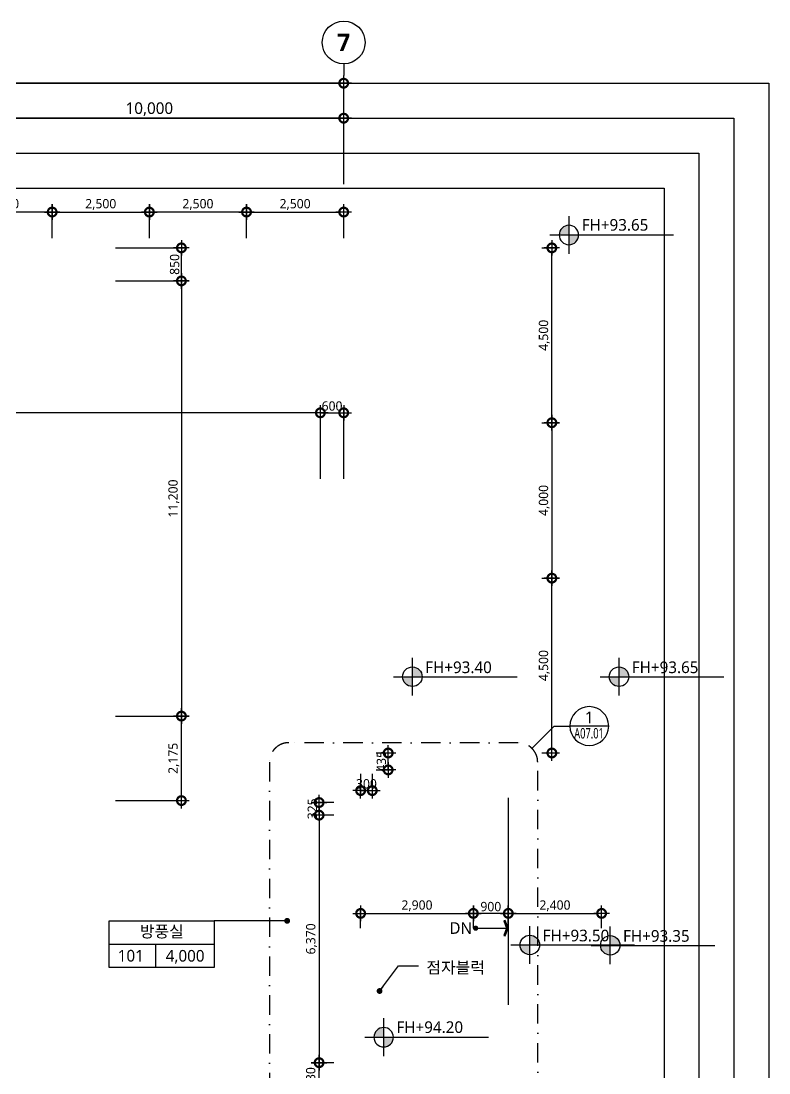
# Model space of a CAD drawing. Header units: millimetres. Extents: x 6046 to 249480, y 2179 to 57100.
# Drawn here: x 137309 to 156550, y 30027 to 57100 of the extents above; entities that cross this region are included whole.
import ezdxf
from ezdxf.enums import TextEntityAlignment as Align

# ---------------------------------------------------------------- set-up
doc = ezdxf.new("R2010")
doc.units = ezdxf.units.MM
doc.header["$LTSCALE"] = 100
doc.linetypes.add('DASHDOT-GAUN', pattern=[10, 5, -2.5, 0, -2.5])
doc.layers.get('DEFPOINTS').update_dxf_attribs({"color": 137})
for name, color, linetype in [('DIM', 7, 'Continuous'), ('DIM1', 7, 'Continuous'), ('SYM', 6, 'Continuous'), ('SYM-BUB', 3, 'Continuous'), ('SYM-LEAD', 6, 'Continuous'), ('SYM-LEVEL', 7, 'Continuous'), ('TEXT', 3, 'Continuous'), ('TEXT-NOTE', 6, 'Continuous')]:
    doc.layers.add(name, color=color, linetype=linetype)
doc.layers.add('TEMP', color=171, linetype='Continuous', plot=False)
doc.styles.add('스타일1', font='malgun.ttf')
doc.styles.add('스타일2', font='malgunbd.ttf')
doc.dimstyles.new('DIM-QD 1', dxfattribs={"dimtxt": 3, "dimasz": 1.5, "dimexe": 1, "dimexo": 0, "dimgap": 1, "dimtad": 1, "dimdec": 3, "dimdsep": 46, "dimlunit": 6, "dimtxsty": '스타일1', "dimblk1": 'ARCHTICK', "dimblk2": 'ARCHTICK', "dimsah": 1, "dimcen": 0, "dimclrd": 256, "dimclre": 256, "dimclrt": 3, "dimazin": 2, "dimtfac": 1, "dimtdec": 3, "dimtix": 1, "dimtmove": 2, "dimatfit": 3, "dimldrblk": 'ARCHTICK', "dimfxl": 1, "dimtolj": 1, "dimtzin": 0, "dimarcsym": 0})
doc.dimstyles.new('GAUN-100', dxfattribs={"dimscale": 100, "dimtxt": 3, "dimasz": 1, "dimexe": 1, "dimexo": 1, "dimgap": 0.5, "dimtad": 1, "dimdec": 0, "dimzin": 1, "dimdsep": 46, "dimlunit": 6, "dimtxsty": '스타일1', "dimblk": 'GAUN-DOT', "dimcen": -2, "dimdle": 2, "dimclrd": 256, "dimclre": 256, "dimclrt": 3, "dimadec": 0, "dimazin": 0, "dimtfac": 1, "dimtdec": 0, "dimtix": 1, "dimtmove": 2, "dimatfit": 3, "dimldrblk": 'DOTSMALL', "dimfxl": 1, "dimtolj": 1, "dimtzin": 1, "dimarcsym": 0})
doc.dimstyles.new('GAUN-100-I', dxfattribs={"dimscale": 100, "dimtxt": 2.4, "dimasz": 1, "dimexe": 1, "dimexo": 1, "dimgap": 0.5, "dimtad": 1, "dimdec": 0, "dimzin": 1, "dimdsep": 46, "dimlunit": 6, "dimtxsty": '스타일1', "dimblk": 'GAUN-DOT', "dimcen": -2, "dimdle": 2, "dimclrd": 256, "dimclre": 256, "dimclrt": 4, "dimadec": 0, "dimazin": 0, "dimtfac": 1, "dimtdec": 0, "dimtix": 1, "dimtmove": 2, "dimatfit": 3, "dimldrblk": 'DOTSMALL', "dimfxl": 1, "dimtolj": 1, "dimtzin": 1, "dimarcsym": 0})

# ---------------------------------------------------------------- blocks, each defined once
blk = doc.blocks.new('GAUN-DOT')
at = {"linetype": 'ByBlock'}
for p, q in [((2, 0), (-2, 0)), ((0, -2), (0, 2))]:
    blk.add_line(p, q, dxfattribs=at)
at = {"const_width": 2.25}
blk.add_lwpolyline([(0, 0.28125, 1), (0, -0.28125, 1)], format="xyb", close=True, dxfattribs=at)
blk = doc.blocks.new('*D21')
at = {"layer": 'DEFPOINTS', "color": 0, "transparency": 16777216}
for p in [(110610, 55500), (110610, 52800), (145610, 52800)]:
    blk.add_point(p, dxfattribs=at)
at = {"layer": 'DIM', "lineweight": -2, "transparency": 16777216}
for p, q in [((110610, 52900), (110610, 55600)), ((145510, 55500), (110710, 55500)), ((145610, 52900), (145610, 55600))]:
    blk.add_line(p, q, dxfattribs=at)
at = {"layer": 'DIM', "lineweight": -2, "transparency": 16777216, "xscale": 100, "yscale": 100, "zscale": 100, "rotation": 180}
blk.add_blockref('GAUN-DOT', (110610, 55500), dxfattribs=at)
at = {"layer": 'DIM', "lineweight": -2, "transparency": 16777216, "xscale": 100, "yscale": 100, "zscale": 100}
blk.add_blockref('GAUN-DOT', (145610, 55500), dxfattribs=at)
at = {"layer": 'DIM', "color": 3, "transparency": 16777216, "insert": (128110, 55730), "char_height": 300, "attachment_point": 5, "style": '스타일1'}
blk.add_mtext('\\A1;35,000', dxfattribs=at)
blk = doc.blocks.new('_DotSmall')
at = {"color": 0, "linetype": 'ByBlock', "const_width": 0.5}
blk.add_lwpolyline([(-0.0625, 0, 1), (0.0625, 0, 1)], format="xyb", close=True, dxfattribs=at)
blk = doc.blocks.new('NEW_BUB')
at = {"layer": 'SYM-BUB', "color": 6}
blk.add_line((0, 3), (0, 0), dxfattribs=at)
blk.add_circle((0, 8.5), 5.5, dxfattribs=at)
at = {"layer": 'SYM-BUB', "color": 3, "style": '스타일2'}
blk.add_attdef('X', text='', height=4.5, dxfattribs=at).set_placement((0, 8.5), align=Align.MIDDLE)
blk = doc.blocks.new('*D32')
at = {"layer": 'DEFPOINTS', "color": 0, "transparency": 16777216}
for p in [(135610, 54600), (135610, 52800), (145610, 52800)]:
    blk.add_point(p, dxfattribs=at)
at = {"layer": 'DIM', "lineweight": -2, "transparency": 16777216}
for p, q in [((135610, 52900), (135610, 54700)), ((145610, 52900), (145610, 54700)), ((145510, 54600), (135710, 54600))]:
    blk.add_line(p, q, dxfattribs=at)
at = {"layer": 'DIM', "lineweight": -2, "transparency": 16777216, "xscale": 100, "yscale": 100, "zscale": 100, "rotation": 180}
blk.add_blockref('GAUN-DOT', (135610, 54600), dxfattribs=at)
at = {"layer": 'DIM', "lineweight": -2, "transparency": 16777216, "xscale": 100, "yscale": 100, "zscale": 100}
blk.add_blockref('GAUN-DOT', (145610, 54600), dxfattribs=at)
at = {"layer": 'DIM', "color": 3, "transparency": 16777216, "insert": (140610, 54831), "char_height": 300, "attachment_point": 5, "style": '스타일1'}
blk.add_mtext('\\A1;10,000', dxfattribs=at)
blk = doc.blocks.new('_ARCHTICK')
at = {"color": 0, "linetype": 'ByBlock', "const_width": 0.15}
blk.add_lwpolyline([(-0.5, -0.5), (0.5, 0.5)], dxfattribs=at)
blk = doc.blocks.new('room')
at = {"layer": 'TEXT-NOTE'}
for p, q in [((0, 0), (0, 12)), ((0, 12), (27, 12)), ((27, 12), (27, 0)), ((0, 6), (27, 6)), ((12, 0), (12, 6)), ((27, 0), (0, 0))]:
    blk.add_line(p, q, dxfattribs=at)
at = {"layer": 'TEXT-NOTE', "color": 3, "style": '스타일1'}
for tag, p in [('실명', (13.5, 9.28)), ('101', (5.53, 3.02)), ('2400', (19.5, 3))]:
    blk.add_attdef(tag, text='', height=3, dxfattribs=at).set_placement(p, align=Align.MIDDLE)
blk = doc.blocks.new('*D46')
at = {"layer": 'DEFPOINTS', "color": 0, "transparency": 16777216}
for p in [(139635, 50412), (139635, 39212), (141435, 39212)]:
    blk.add_point(p, dxfattribs=at)
at = {"layer": 'DIM1', "lineweight": -2, "transparency": 16777216}
for p, q in [((139735, 50412), (141535, 50412)), ((141435, 50312), (141435, 39312)), ((139735, 39212), (141535, 39212))]:
    blk.add_line(p, q, dxfattribs=at)
at = {"layer": 'DIM1', "lineweight": -2, "transparency": 16777216, "xscale": 100, "yscale": 100, "zscale": 100}
for p, rotation in [((141435, 50412), 90), ((141435, 39212), 270)]:
    blk.add_blockref('GAUN-DOT', p, dxfattribs=dict(at, rotation=rotation))
at = {"layer": 'DIM1', "color": 4, "transparency": 16777216, "insert": (141240, 44812), "char_height": 240, "attachment_point": 5, "rotation": 90, "style": '스타일1'}
blk.add_mtext('\\A1;11,200', dxfattribs=at)
blk = doc.blocks.new('*D47')
at = {"layer": 'DEFPOINTS', "color": 0, "transparency": 16777216}
for p in [(124810, 47017), (124810, 45217), (145010, 45217)]:
    blk.add_point(p, dxfattribs=at)
at = {"layer": 'DIM1', "lineweight": -2, "transparency": 16777216}
for p, q in [((124810, 45317), (124810, 47117)), ((145010, 45317), (145010, 47117)), ((144910, 47017), (124910, 47017))]:
    blk.add_line(p, q, dxfattribs=at)
at = {"layer": 'DIM1', "lineweight": -2, "transparency": 16777216, "xscale": 100, "yscale": 100, "zscale": 100, "rotation": 180}
blk.add_blockref('GAUN-DOT', (124810, 47017), dxfattribs=at)
at = {"layer": 'DIM1', "lineweight": -2, "transparency": 16777216, "xscale": 100, "yscale": 100, "zscale": 100}
blk.add_blockref('GAUN-DOT', (145010, 47017), dxfattribs=at)
at = {"layer": 'DIM1', "color": 4, "transparency": 16777216, "insert": (134910, 47211), "char_height": 240, "attachment_point": 5, "style": '스타일1'}
blk.add_mtext('\\A1;20,200', dxfattribs=at)
blk = doc.blocks.new('*D53')
at = {"layer": 'DEFPOINTS', "color": 0, "transparency": 16777216}
for p in [(145610, 47017), (145010, 45217), (145610, 45217)]:
    blk.add_point(p, dxfattribs=at)
at = {"layer": 'DIM1', "lineweight": -2, "transparency": 16777216}
for p, q in [((145010, 45317), (145010, 47117)), ((145610, 45317), (145610, 47117)), ((144910, 47017), (144810, 47017)), ((145010, 47017), (145610, 47017)), ((145710, 47017), (145810, 47017))]:
    blk.add_line(p, q, dxfattribs=at)
at = {"layer": 'DIM1', "lineweight": -2, "transparency": 16777216, "xscale": 100, "yscale": 100, "zscale": 100}
blk.add_blockref('GAUN-DOT', (145010, 47017), dxfattribs=at)
at = {"layer": 'DIM1', "lineweight": -2, "transparency": 16777216, "xscale": 100, "yscale": 100, "zscale": 100, "rotation": 180}
blk.add_blockref('GAUN-DOT', (145610, 47017), dxfattribs=at)
at = {"layer": 'DIM1', "color": 4, "transparency": 16777216, "insert": (145310, 47191), "char_height": 240, "attachment_point": 5, "style": '스타일1'}
blk.add_mtext('\\A1;600', dxfattribs=at)
blk = doc.blocks.new('*D55')
at = {"layer": 'DEFPOINTS', "color": 0, "transparency": 16777216}
for p in [(139635, 51262), (141435, 51262), (139635, 50412)]:
    blk.add_point(p, dxfattribs=at)
at = {"layer": 'DIM1', "lineweight": -2, "transparency": 16777216}
for p, q in [((139735, 51262), (141535, 51262)), ((141435, 50512), (141435, 51162)), ((139735, 50412), (141535, 50412))]:
    blk.add_line(p, q, dxfattribs=at)
at = {"layer": 'DIM1', "lineweight": -2, "transparency": 16777216, "xscale": 100, "yscale": 100, "zscale": 100}
for p, rotation in [((141435, 51262), 90), ((141435, 50412), 270)]:
    blk.add_blockref('GAUN-DOT', p, dxfattribs=dict(at, rotation=rotation))
at = {"layer": 'DIM1', "color": 4, "transparency": 16777216, "insert": (141261, 50837), "char_height": 240, "attachment_point": 5, "rotation": 90, "style": '스타일1'}
blk.add_mtext('\\A1;850', dxfattribs=at)
blk = doc.blocks.new('*D56')
at = {"layer": 'DEFPOINTS', "color": 0, "transparency": 16777216}
for p in [(139635, 39212), (141435, 39212), (139635, 37037)]:
    blk.add_point(p, dxfattribs=at)
at = {"layer": 'DIM1', "lineweight": -2, "transparency": 16777216}
for p, q in [((139735, 39212), (141535, 39212)), ((141435, 37137), (141435, 39112)), ((139735, 37037), (141535, 37037))]:
    blk.add_line(p, q, dxfattribs=at)
at = {"layer": 'DIM1', "lineweight": -2, "transparency": 16777216, "xscale": 100, "yscale": 100, "zscale": 100}
for p, rotation in [((141435, 39212), 90), ((141435, 37037), 270)]:
    blk.add_blockref('GAUN-DOT', p, dxfattribs=dict(at, rotation=rotation))
at = {"layer": 'DIM1', "color": 4, "transparency": 16777216, "insert": (141240, 38125), "char_height": 240, "attachment_point": 5, "rotation": 90, "style": '스타일1'}
blk.add_mtext('\\A1;2,175', dxfattribs=at)
blk = doc.blocks.new('arrowx')
at = {"layer": 'SYM', "color": 6}
blk.add_lwpolyline([(-0.2, -0.5), (-0.293, -0.463), (-0.108, 0), (-0.293, 0.463), (-0.2, 0.5), (0, 0)], close=True, dxfattribs=at)
for points in [[(-0.2, 0.5), (-0.293, 0.463), (0, 0), (-0.108, 0)], [(0, 0), (-0.108, 0), (-0.2, -0.5), (-0.293, -0.463)]]:
    blk.add_solid(points, dxfattribs=at)
blk = doc.blocks.new('LEVEL1')
at = {"layer": 'SYM-LEVEL'}
h = blk.add_hatch(color=6, dxfattribs=at)
edge = h.paths.add_edge_path()
edge.add_ellipse((4.87, 0), major_axis=(1.77, 1.77), ratio=1, start_angle=405, end_angle=495)
edge.add_line((2.37, 0), (4.87, 0))
edge.add_line((4.87, 0), (4.87, 2.5))
edge = h.paths.add_edge_path()
edge.add_ellipse((4.87, 0), major_axis=(1.77, 1.77), ratio=1, start_angle=225, end_angle=315)
edge.add_line((7.37, 0), (4.87, 0))
edge.add_line((4.87, 0), (4.87, -2.5))
at = {"layer": 'SYM-LEVEL', "color": 6}
for p, q in [((4.87, 4.87), (4.87, -4.87)), ((0, 0), (9.74, 0)), ((9.07, 0), (31.8, 0))]:
    blk.add_line(p, q, dxfattribs=at)
blk.add_ellipse((4.87, 0), major_axis=(1.77, 1.77), ratio=1, start_param=5.497787, end_param=11.780972, dxfattribs=at)
at = {"layer": 'SYM-LEVEL', "color": 3, "style": '스타일1'}
for tag, p in [('1층-바닥마감', (8.16, 1.11)), ('EL-+100', (8.16, -3.93))]:
    blk.add_attdef(tag, p, '', height=3, dxfattribs=at)
blk = doc.blocks.new('*D149')
at = {"layer": 'DEFPOINTS', "color": 0, "transparency": 16777216}
for p in [(144977, 30292), (145457, 30292), (145457, 29262)]:
    blk.add_point(p, dxfattribs=at)
at = {"layer": 'DIM1', "lineweight": -2, "transparency": 16777216}
for p, q in [((145357, 30292), (144877, 30292)), ((144977, 29362), (144977, 30192)), ((145357, 29262), (144877, 29262))]:
    blk.add_line(p, q, dxfattribs=at)
at = {"layer": 'DIM1', "lineweight": -2, "transparency": 16777216, "xscale": 100, "yscale": 100, "zscale": 100}
for p, rotation in [((144977, 30292), 90), ((144977, 29262), 270)]:
    blk.add_blockref('GAUN-DOT', p, dxfattribs=dict(at, rotation=rotation))
at = {"layer": 'DIM1', "color": 4, "transparency": 16777216, "insert": (144782, 29777), "char_height": 240, "attachment_point": 5, "rotation": 90, "style": '스타일1'}
blk.add_mtext('\\A1;1,030', dxfattribs=at)
blk = doc.blocks.new('*D150')
at = {"layer": 'DEFPOINTS', "color": 0, "transparency": 16777216}
for p in [(145610, 52184), (143110, 51409), (145610, 51409)]:
    blk.add_point(p, dxfattribs=at)
at = {"layer": 'DIM1', "lineweight": -2, "transparency": 16777216}
for p, q in [((143110, 51509), (143110, 52284)), ((145610, 51509), (145610, 52284)), ((143210, 52184), (145510, 52184))]:
    blk.add_line(p, q, dxfattribs=at)
at = {"layer": 'DIM1', "lineweight": -2, "transparency": 16777216, "xscale": 100, "yscale": 100, "zscale": 100, "rotation": 180}
blk.add_blockref('GAUN-DOT', (143110, 52184), dxfattribs=at)
at = {"layer": 'DIM1', "lineweight": -2, "transparency": 16777216, "xscale": 100, "yscale": 100, "zscale": 100}
blk.add_blockref('GAUN-DOT', (145610, 52184), dxfattribs=at)
at = {"layer": 'DIM1', "color": 4, "transparency": 16777216, "insert": (144360, 52378), "char_height": 240, "attachment_point": 5, "style": '스타일1'}
blk.add_mtext('\\A1;2,500', dxfattribs=at)
blk = doc.blocks.new('*D151')
at = {"layer": 'DEFPOINTS', "color": 0, "transparency": 16777216}
for p in [(140610, 52184), (140610, 51409), (143110, 51409)]:
    blk.add_point(p, dxfattribs=at)
at = {"layer": 'DIM1', "lineweight": -2, "transparency": 16777216}
for p, q in [((140610, 51509), (140610, 52284)), ((143110, 51509), (143110, 52284)), ((143010, 52184), (140710, 52184))]:
    blk.add_line(p, q, dxfattribs=at)
at = {"layer": 'DIM1', "lineweight": -2, "transparency": 16777216, "xscale": 100, "yscale": 100, "zscale": 100, "rotation": 180}
blk.add_blockref('GAUN-DOT', (140610, 52184), dxfattribs=at)
at = {"layer": 'DIM1', "lineweight": -2, "transparency": 16777216, "xscale": 100, "yscale": 100, "zscale": 100}
blk.add_blockref('GAUN-DOT', (143110, 52184), dxfattribs=at)
at = {"layer": 'DIM1', "color": 4, "transparency": 16777216, "insert": (141860, 52378), "char_height": 240, "attachment_point": 5, "style": '스타일1'}
blk.add_mtext('\\A1;2,500', dxfattribs=at)
blk = doc.blocks.new('*D152')
at = {"layer": 'DEFPOINTS', "color": 0, "transparency": 16777216}
for p in [(140610, 52184), (138110, 51409), (140610, 51409)]:
    blk.add_point(p, dxfattribs=at)
at = {"layer": 'DIM1', "lineweight": -2, "transparency": 16777216}
for p, q in [((138110, 51509), (138110, 52284)), ((140610, 51509), (140610, 52284)), ((138210, 52184), (140510, 52184))]:
    blk.add_line(p, q, dxfattribs=at)
at = {"layer": 'DIM1', "lineweight": -2, "transparency": 16777216, "xscale": 100, "yscale": 100, "zscale": 100, "rotation": 180}
blk.add_blockref('GAUN-DOT', (138110, 52184), dxfattribs=at)
at = {"layer": 'DIM1', "lineweight": -2, "transparency": 16777216, "xscale": 100, "yscale": 100, "zscale": 100}
blk.add_blockref('GAUN-DOT', (140610, 52184), dxfattribs=at)
at = {"layer": 'DIM1', "color": 4, "transparency": 16777216, "insert": (139360, 52378), "char_height": 240, "attachment_point": 5, "style": '스타일1'}
blk.add_mtext('\\A1;2,500', dxfattribs=at)
blk = doc.blocks.new('*D153')
at = {"layer": 'DEFPOINTS', "color": 0, "transparency": 16777216}
for p in [(135610, 52184), (135610, 51409), (138110, 51409)]:
    blk.add_point(p, dxfattribs=at)
at = {"layer": 'DIM1', "lineweight": -2, "transparency": 16777216}
for p, q in [((135610, 51509), (135610, 52284)), ((138110, 51509), (138110, 52284)), ((138010, 52184), (135710, 52184))]:
    blk.add_line(p, q, dxfattribs=at)
at = {"layer": 'DIM1', "lineweight": -2, "transparency": 16777216, "xscale": 100, "yscale": 100, "zscale": 100, "rotation": 180}
blk.add_blockref('GAUN-DOT', (135610, 52184), dxfattribs=at)
at = {"layer": 'DIM1', "lineweight": -2, "transparency": 16777216, "xscale": 100, "yscale": 100, "zscale": 100}
blk.add_blockref('GAUN-DOT', (138110, 52184), dxfattribs=at)
at = {"layer": 'DIM1', "color": 4, "transparency": 16777216, "insert": (136860, 52378), "char_height": 240, "attachment_point": 5, "style": '스타일1'}
blk.add_mtext('\\A1;2,500', dxfattribs=at)
blk = doc.blocks.new('*D181')
at = {"layer": 'DEFPOINTS', "color": 0, "transparency": 16777216}
for p in [(148945, 34134), (146045, 33654), (148945, 33654)]:
    blk.add_point(p, dxfattribs=at)
at = {"layer": 'DIM1', "lineweight": -2, "transparency": 16777216}
for p, q in [((146045, 33754), (146045, 34234)), ((146145, 34134), (148845, 34134)), ((148945, 33754), (148945, 34234))]:
    blk.add_line(p, q, dxfattribs=at)
at = {"layer": 'DIM1', "lineweight": -2, "transparency": 16777216, "xscale": 100, "yscale": 100, "zscale": 100, "rotation": 180}
blk.add_blockref('GAUN-DOT', (146045, 34134), dxfattribs=at)
at = {"layer": 'DIM1', "lineweight": -2, "transparency": 16777216, "xscale": 100, "yscale": 100, "zscale": 100}
blk.add_blockref('GAUN-DOT', (148945, 34134), dxfattribs=at)
at = {"layer": 'DIM1', "color": 4, "transparency": 16777216, "insert": (147495, 34328), "char_height": 240, "attachment_point": 5, "style": '스타일1'}
blk.add_mtext('\\A1;2,900', dxfattribs=at)
blk = doc.blocks.new('*D182')
at = {"layer": 'DEFPOINTS', "color": 0, "transparency": 16777216}
for p in [(148945, 34134), (148945, 33654), (149845, 33654)]:
    blk.add_point(p, dxfattribs=at)
at = {"layer": 'DIM1', "lineweight": -2, "transparency": 16777216}
for p, q in [((148945, 33754), (148945, 34234)), ((149745, 34134), (149045, 34134)), ((149845, 33754), (149845, 34234))]:
    blk.add_line(p, q, dxfattribs=at)
at = {"layer": 'DIM1', "lineweight": -2, "transparency": 16777216, "xscale": 100, "yscale": 100, "zscale": 100, "rotation": 180}
blk.add_blockref('GAUN-DOT', (148945, 34134), dxfattribs=at)
at = {"layer": 'DIM1', "lineweight": -2, "transparency": 16777216, "xscale": 100, "yscale": 100, "zscale": 100}
blk.add_blockref('GAUN-DOT', (149845, 34134), dxfattribs=at)
at = {"layer": 'DIM1', "color": 4, "transparency": 16777216, "insert": (149395, 34308), "char_height": 240, "attachment_point": 5, "style": '스타일1'}
blk.add_mtext('\\A1;900', dxfattribs=at)
blk = doc.blocks.new('*D183')
at = {"layer": 'DEFPOINTS', "color": 0, "transparency": 16777216}
for p in [(152245, 34134), (149845, 33654), (152245, 33654)]:
    blk.add_point(p, dxfattribs=at)
at = {"layer": 'DIM1', "lineweight": -2, "transparency": 16777216}
for p, q in [((149845, 33754), (149845, 34234)), ((149945, 34134), (152145, 34134)), ((152245, 33754), (152245, 34234))]:
    blk.add_line(p, q, dxfattribs=at)
at = {"layer": 'DIM1', "lineweight": -2, "transparency": 16777216, "xscale": 100, "yscale": 100, "zscale": 100, "rotation": 180}
blk.add_blockref('GAUN-DOT', (149845, 34134), dxfattribs=at)
at = {"layer": 'DIM1', "lineweight": -2, "transparency": 16777216, "xscale": 100, "yscale": 100, "zscale": 100}
blk.add_blockref('GAUN-DOT', (152245, 34134), dxfattribs=at)
at = {"layer": 'DIM1', "color": 4, "transparency": 16777216, "insert": (151045, 34328), "char_height": 240, "attachment_point": 5, "style": '스타일1'}
blk.add_mtext('\\A1;2,400', dxfattribs=at)
blk = doc.blocks.new('DET1')
at = {"layer": 'SYM', "color": 6}
blk.add_line((0, 0), (10, 0), dxfattribs=at)
blk.add_circle((5, 0), 5, dxfattribs=at)
at = {"layer": 'SYM', "color": 3, "style": '스타일1'}
blk.add_attdef('1', text='', height=3, dxfattribs=at).set_placement((5, 2.25), align=Align.MIDDLE)
at = {"layer": 'SYM', "color": 3, "style": '스타일1', "width": 0.84071}
blk.add_attdef('A2.01', text='', height=2.7, dxfattribs=at).set_placement((1.24, -3.19), (9.23, -3.19), align=Align.FIT)
blk = doc.blocks.new('*D251')
at = {"layer": 'DEFPOINTS', "color": 0, "transparency": 16777216}
for p in [(145457, 36662), (144977, 30292), (145457, 30292)]:
    blk.add_point(p, dxfattribs=at)
at = {"layer": 'DIM1', "lineweight": -2, "transparency": 16777216}
for p, q in [((145357, 36662), (144877, 36662)), ((144977, 36562), (144977, 30392)), ((145357, 30292), (144877, 30292))]:
    blk.add_line(p, q, dxfattribs=at)
at = {"layer": 'DIM1', "lineweight": -2, "transparency": 16777216, "xscale": 100, "yscale": 100, "zscale": 100}
for p, rotation in [((144977, 36662), 90), ((144977, 30292), 270)]:
    blk.add_blockref('GAUN-DOT', p, dxfattribs=dict(at, rotation=rotation))
at = {"layer": 'DIM1', "color": 4, "transparency": 16777216, "insert": (144783, 33477), "char_height": 240, "attachment_point": 5, "rotation": 90, "style": '스타일1'}
blk.add_mtext('\\A1;6,370', dxfattribs=at)
blk = doc.blocks.new('*D252')
at = {"layer": 'DEFPOINTS', "color": 0, "transparency": 16777216}
for p in [(144977, 36987), (145457, 36987), (145457, 36662)]:
    blk.add_point(p, dxfattribs=at)
at = {"layer": 'DIM1', "lineweight": -2, "transparency": 16777216}
for p, q in [((144977, 37087), (144977, 37187)), ((145357, 36987), (144877, 36987)), ((144977, 36662), (144977, 36987)), ((145357, 36662), (144877, 36662)), ((144977, 36562), (144977, 36462))]:
    blk.add_line(p, q, dxfattribs=at)
at = {"layer": 'DIM1', "lineweight": -2, "transparency": 16777216, "xscale": 100, "yscale": 100, "zscale": 100}
for p, rotation in [((144977, 36987), 270), ((144977, 36662), 90)]:
    blk.add_blockref('GAUN-DOT', p, dxfattribs=dict(at, rotation=rotation))
at = {"layer": 'DIM1', "color": 4, "transparency": 16777216, "insert": (144803, 36825), "char_height": 240, "attachment_point": 5, "rotation": 90, "style": '스타일1'}
blk.add_mtext('\\A1;325', dxfattribs=at)
blk = doc.blocks.new('*D256')
at = {"layer": 'DEFPOINTS', "color": 0, "transparency": 16777216}
for p in [(146045, 37827), (146345, 37827), (146345, 37294)]:
    blk.add_point(p, dxfattribs=at)
at = {"layer": 'DIM1', "lineweight": -2, "transparency": 16777216}
for p, q in [((146045, 37727), (146045, 37194)), ((146345, 37727), (146345, 37194)), ((145945, 37294), (145845, 37294)), ((146045, 37294), (146345, 37294)), ((146445, 37294), (146545, 37294))]:
    blk.add_line(p, q, dxfattribs=at)
at = {"layer": 'DIM1', "lineweight": -2, "transparency": 16777216, "xscale": 100, "yscale": 100, "zscale": 100}
blk.add_blockref('GAUN-DOT', (146045, 37294), dxfattribs=at)
at = {"layer": 'DIM1', "lineweight": -2, "transparency": 16777216, "xscale": 100, "yscale": 100, "zscale": 100, "rotation": 180}
blk.add_blockref('GAUN-DOT', (146345, 37294), dxfattribs=at)
at = {"layer": 'DIM1', "color": 4, "transparency": 16777216, "insert": (146195, 37468), "char_height": 240, "attachment_point": 5, "style": '스타일1'}
blk.add_mtext('\\A1;300', dxfattribs=at)
blk = doc.blocks.new('*D257')
at = {"layer": 'DEFPOINTS', "color": 0, "transparency": 16777216}
for p in [(146345, 38262), (146754, 38262), (146345, 37827)]:
    blk.add_point(p, dxfattribs=at)
at = {"layer": 'DIM1', "lineweight": -2, "transparency": 16777216}
for p, q in [((146754, 38362), (146754, 38462)), ((146445, 38262), (146854, 38262)), ((146754, 37827), (146754, 38262)), ((146445, 37827), (146854, 37827)), ((146754, 37727), (146754, 37627))]:
    blk.add_line(p, q, dxfattribs=at)
at = {"layer": 'DIM1', "lineweight": -2, "transparency": 16777216, "xscale": 100, "yscale": 100, "zscale": 100}
for p, rotation in [((146754, 38262), 270), ((146754, 37827), 90)]:
    blk.add_blockref('GAUN-DOT', p, dxfattribs=dict(at, rotation=rotation))
at = {"layer": 'DIM1', "color": 4, "transparency": 16777216, "insert": (146580, 38045), "char_height": 240, "attachment_point": 5, "rotation": 90, "style": '스타일1'}
blk.add_mtext('\\A1;435', dxfattribs=at)
blk = doc.blocks.new('*D303')
at = {"layer": 'DEFPOINTS', "color": 0, "transparency": 16777216}
for p in [(150610, 42762), (150965, 42762), (150610, 38262)]:
    blk.add_point(p, dxfattribs=at)
at = {"layer": 'DIM1', "lineweight": -2, "transparency": 16777216}
for p, q in [((150710, 42762), (151065, 42762)), ((150965, 38362), (150965, 42662)), ((150710, 38262), (151065, 38262))]:
    blk.add_line(p, q, dxfattribs=at)
at = {"layer": 'DIM1', "lineweight": -2, "transparency": 16777216, "xscale": 100, "yscale": 100, "zscale": 100}
for p, rotation in [((150965, 42762), 90), ((150965, 38262), 270)]:
    blk.add_blockref('GAUN-DOT', p, dxfattribs=dict(at, rotation=rotation))
at = {"layer": 'DIM1', "color": 4, "transparency": 16777216, "insert": (150771, 40512), "char_height": 240, "attachment_point": 5, "rotation": 90, "style": '스타일1'}
blk.add_mtext('\\A1;4,500', dxfattribs=at)
blk = doc.blocks.new('*D304')
at = {"layer": 'DEFPOINTS', "color": 0, "transparency": 16777216}
for p in [(150610, 46762), (150610, 42762), (150965, 42762)]:
    blk.add_point(p, dxfattribs=at)
at = {"layer": 'DIM1', "lineweight": -2, "transparency": 16777216}
for p, q in [((150710, 46762), (151065, 46762)), ((150965, 46662), (150965, 42862)), ((150710, 42762), (151065, 42762))]:
    blk.add_line(p, q, dxfattribs=at)
at = {"layer": 'DIM1', "lineweight": -2, "transparency": 16777216, "xscale": 100, "yscale": 100, "zscale": 100}
for p, rotation in [((150965, 46762), 90), ((150965, 42762), 270)]:
    blk.add_blockref('GAUN-DOT', p, dxfattribs=dict(at, rotation=rotation))
at = {"layer": 'DIM1', "color": 4, "transparency": 16777216, "insert": (150771, 44762), "char_height": 240, "attachment_point": 5, "rotation": 90, "style": '스타일1'}
blk.add_mtext('\\A1;4,000', dxfattribs=at)
blk = doc.blocks.new('*D305')
at = {"layer": 'DEFPOINTS', "color": 0, "transparency": 16777216}
for p in [(150610, 51262), (150965, 51262), (150610, 46762)]:
    blk.add_point(p, dxfattribs=at)
at = {"layer": 'DIM1', "lineweight": -2, "transparency": 16777216}
for p, q in [((150710, 51262), (151065, 51262)), ((150965, 46862), (150965, 51162)), ((150710, 46762), (151065, 46762))]:
    blk.add_line(p, q, dxfattribs=at)
at = {"layer": 'DIM1', "lineweight": -2, "transparency": 16777216, "xscale": 100, "yscale": 100, "zscale": 100}
for p, rotation in [((150965, 51262), 90), ((150965, 46762), 270)]:
    blk.add_blockref('GAUN-DOT', p, dxfattribs=dict(at, rotation=rotation))
at = {"layer": 'DIM1', "color": 4, "transparency": 16777216, "insert": (150771, 49012), "char_height": 240, "attachment_point": 5, "rotation": 90, "style": '스타일1'}
blk.add_mtext('\\A1;4,500', dxfattribs=at)

msp = doc.modelspace()

# ---------------------------------------------------------------- linework, layer by layer
at = {"layer": 'DIM1'}
msp.add_line((149844.9, 37112.2), (149844.9, 31778.7), dxfattribs=at)
at = {"layer": 'SYM'}
msp.add_line((148971.6, 33753.1), (149844.9, 33753.1), dxfattribs=at)
at = {"layer": 'SYM', "color": 6}
msp.add_lwpolyline([(150453.5, 38380.9), (151026.8, 38954.4), (151426.8, 38954.4)], dxfattribs=at)
at = {"layer": 'SYM', "color": 3, "linetype": 'DASHDOT-GAUN'}
msp.add_lwpolyline([(143698.6, 38027.3), (143698.6, 22297.5, 0.4142136), (144198.6, 21797.5), (150100, 21797.5, 0.4142136), (150600, 22297.5), (150600, 38027.3, 0.4142136), (150100, 38527.3), (144198.6, 38527.3, 0.4142136)], format="xyb", close=True, dxfattribs=at)
at = {"layer": 'SYM', "const_width": 66.7}
msp.add_lwpolyline([(149004.9, 33786.4, 1), (149004.9, 33719.7, 1)], format="xyb", close=True, dxfattribs=at)
at = {"layer": 'TEMP'}
for points in [[(101170.3, 55500), (156550, 55500), (156550, 3900), (101170.3, 3900)], [(102070.3, 54600), (155650, 54600), (155650, 4800), (102070.3, 4800)], [(102970.3, 53700), (154750, 53700), (154750, 5700), (102970.3, 5700)], [(103870.3, 52800), (153850, 52800), (153850, 6600), (103870.3, 6600)], [(103870.3, 52800), (153850, 52800), (153850, 6600), (103870.3, 6600)]]:
    msp.add_lwpolyline(points, close=True, dxfattribs=at)

# ---------------------------------------------------------------- block references
ref = msp.add_blockref('DET1', (152426.8, 38954.4), dxfattribs=dict(xscale=-100, yscale=100, zscale=100))
ref.add_attrib('A2.01', 'A07.01', dxfattribs={"layer": 'SYM', "color": 3, "height": 270, "style": '스타일1', "width": 0.658498}).set_placement((151540.4, 38635.4), (152302.3, 38635.4), align=Align.FIT)
ref.add_attrib('1', '1', dxfattribs={"layer": 'SYM', "color": 3, "height": 300, "style": '스타일1'}).set_placement((151926.8, 39179.4), align=Align.MIDDLE)
at = {"layer": 'SYM', "xscale": -400.0000000000001, "yscale": 400.0000000000001, "zscale": 400.0000000000001, "rotation": 180}
msp.add_blockref('arrowx', (149844.9, 33753.1), dxfattribs=at)
at = {"layer": 'SYM-BUB', "xscale": 100, "yscale": 100, "zscale": 100}
msp.add_blockref('NEW_BUB', (145609.9, 55700), dxfattribs=at).add_auto_attribs({'X': '7'})
at = {"layer": 'SYM-LEVEL'}
ref = msp.add_blockref('LEVEL1', (150916.9, 51594.3), dxfattribs=dict(at, xscale=100, yscale=100, zscale=100))
ref.add_attrib('1층-바닥마감', 'FH+93.65', (151732.7, 51704.8), dxfattribs={"color": 3, "height": 300, "style": '스타일1'})
ref = msp.add_blockref('LEVEL1', (146889.9, 40225.4), dxfattribs=dict(at, xscale=-100, yscale=100, zscale=100, rotation=180))
ref.add_attrib('EL-+100', 'FH+93.40', (147705.7, 40318.4), dxfattribs={"color": 3, "height": 300, "style": '스타일1'})
ref = msp.add_blockref('LEVEL1', (152205.8, 40225.4), dxfattribs=dict(at, xscale=-100, yscale=100, zscale=100, rotation=180))
ref.add_attrib('EL-+100', 'FH+93.65', (153021.5, 40318.4), dxfattribs={"color": 3, "height": 300, "style": '스타일1'})
ref = msp.add_blockref('LEVEL1', (149912, 33321.5), dxfattribs=dict(at, xscale=-100, yscale=100, zscale=100, rotation=180))
ref.add_attrib('EL-+100', 'FH+93.50', (150727.7, 33414.5), dxfattribs={"color": 3, "height": 300, "style": '스타일1'})
ref = msp.add_blockref('LEVEL1', (151979.4, 33311.8), dxfattribs=dict(at, xscale=-100, yscale=100, zscale=100, rotation=180))
ref.add_attrib('EL-+100', 'FH+93.35', (152795.1, 33404.8), dxfattribs={"color": 3, "height": 300, "style": '스타일1'})
ref = msp.add_blockref('LEVEL1', (146151, 30946.2), dxfattribs=dict(at, xscale=100, yscale=100, zscale=100))
ref.add_attrib('1층-바닥마감', 'FH+94.20', (146966.8, 31056.8), dxfattribs={"color": 3, "height": 300, "style": '스타일1'})
at = {"layer": 'TEXT-NOTE'}
ref = msp.add_blockref('room', (139580, 32742.4), dxfattribs=dict(at, xscale=100, yscale=100, zscale=100))
ref.add_attrib('2400', '4,000', dxfattribs={"color": 3, "height": 300, "style": '스타일1'}).set_placement((141530, 33042.4), align=Align.MIDDLE_CENTER)
ref.add_attrib('101', '101', dxfattribs={"color": 3, "height": 300, "style": '스타일1'}).set_placement((140132.7, 33044.2), align=Align.MIDDLE)
ref.add_attrib('실명', '방풍실', dxfattribs={"color": 3, "height": 300, "style": '스타일1'}).set_placement((140930, 33670.6), align=Align.MIDDLE)

# ---------------------------------------------------------------- texts
at = {"layer": 'TEXT', "color": 3, "style": '스타일1'}
msp.add_text('DN', height=300, dxfattribs=at).set_placement((148619.6, 33607.2), align=Align.CENTER)
msp.add_text('점자블럭', height=300, dxfattribs=at).set_placement((147738.1, 32589.3))

# ---------------------------------------------------------------- dimensions: what is measured, and where the dimension line sits
at = {"layer": 'DIM'}
for base, p2, picture, middle in [((110609.9, 55500), (110609.9, 52800), '*D21', (128109.9, 55730.2)), ((135609.9, 54600), (135609.9, 52800), '*D32', (140609.9, 54831))]:
    dim = msp.add_linear_dim(base=base, p1=(145609.9, 52800), p2=p2, dimstyle='GAUN-100', dxfattribs=at)
    dim.commit()
    dim.dimension.update_dxf_attribs({"geometry": picture, "text_midpoint": middle})
at = {"layer": 'DIM1'}
for base, p1, p2, angle, picture, middle in [((135609.9, 52183.7), (138109.9, 51409.2), (135609.9, 51409.2), 180, '*D153', (136859.9, 52377.9)), ((140609.9, 52183.7), (143109.9, 51409.2), (140609.9, 51409.2), 180, '*D151', (141859.9, 52377.9)), ((141434.7, 51262.2), (139634.7, 50412.2), (139634.7, 51262.2), 270, '*D55', (141260.7, 50837.2)), ((150965.3, 51262.2), (150609.9, 46762.2), (150609.9, 51262.2), 90, '*D305', (150771.1, 49012.2)), ((141434.7, 39212.2), (139634.7, 50412.2), (139634.7, 39212.2), 90, '*D46', (141239.9, 44812.2)), ((145609.9, 47017.1), (145009.9, 45217.1), (145609.9, 45217.1), 180, '*D53', (145309.9, 47191.1)), ((150965.3, 42762.2), (150609.9, 46762.2), (150609.9, 42762.2), 270, '*D304', (150771.1, 44762.2)), ((150965.3, 42762.2), (150609.9, 38262.2), (150609.9, 42762.2), 90, '*D303', (150771.1, 40512.2)), ((141434.7, 39212.2), (139634.7, 37037.2), (139634.7, 39212.2), 270, '*D56', (141239.9, 38124.7)), ((146753.5, 38262.2), (146344.9, 37827.2), (146344.9, 38262.2), 90, '*D257', (146579.5, 38044.7)), ((144977.3, 36987.2), (145456.9, 36662.2), (145456.9, 36987.2), 270, '*D252', (144803.3, 36824.7)), ((144977.3, 30292.2), (145456.9, 36662.2), (145456.9, 30292.2), 90, '*D251', (144783.1, 33477.2)), ((148944.9, 34134.2), (146044.9, 33654.5), (148944.9, 33654.5), 180, '*D181', (147494.9, 34328.3)), ((152244.9, 34134.2), (149844.9, 33654.5), (152244.9, 33654.5), 180, '*D183', (151044.9, 34328.3)), ((144977.3, 30292.2), (145456.9, 29262.2), (145456.9, 30292.2), 270, '*D149', (144782.5, 29777.2))]:
    dim = msp.add_linear_dim(base=base, p1=p1, p2=p2, angle=angle, dimstyle='GAUN-100-I', dxfattribs=at)
    dim.commit()
    dim.dimension.update_dxf_attribs({"geometry": picture, "text_midpoint": middle})
for base, p1, p2, picture, middle in [((140609.9, 52183.7), (138109.9, 51409.2), (140609.9, 51409.2), '*D152', (139359.9, 52377.9)), ((145609.9, 52183.7), (143109.9, 51409.2), (145609.9, 51409.2), '*D150', (144359.9, 52377.9)), ((124809.9, 47017.1), (145009.9, 45217.1), (124809.9, 45217.1), '*D47', (134909.9, 47211.2)), ((146344.9, 37294.1), (146044.9, 37827.2), (146344.9, 37827.2), '*D256', (146194.9, 37468.1)), ((148944.9, 34134.2), (149844.9, 33654.5), (148944.9, 33654.5), '*D182', (149394.9, 34308.2))]:
    dim = msp.add_linear_dim(base=base, p1=p1, p2=p2, dimstyle='GAUN-100-I', dxfattribs=at)
    dim.commit()
    dim.dimension.update_dxf_attribs({"geometry": picture, "text_midpoint": middle})

# ---------------------------------------------------------------- leaders
at = {"layer": 'SYM-LEAD'}
for points in [[(144154.9, 33942.4), (143324.4, 33942.4), (142280, 33942.4)], [(146532.9, 32136.5), (147022.8, 32780.3), (147538.1, 32780.3)]]:
    msp.add_leader(points, dimstyle='DIM-QD 1', override={"dimscale": 100, "dimasz": 1.5, "dimtad": 0, "dimclrd": 6, "dimldrblk": 'DOT'}, dxfattribs=at)

doc.saveas('drawing.dxf')
